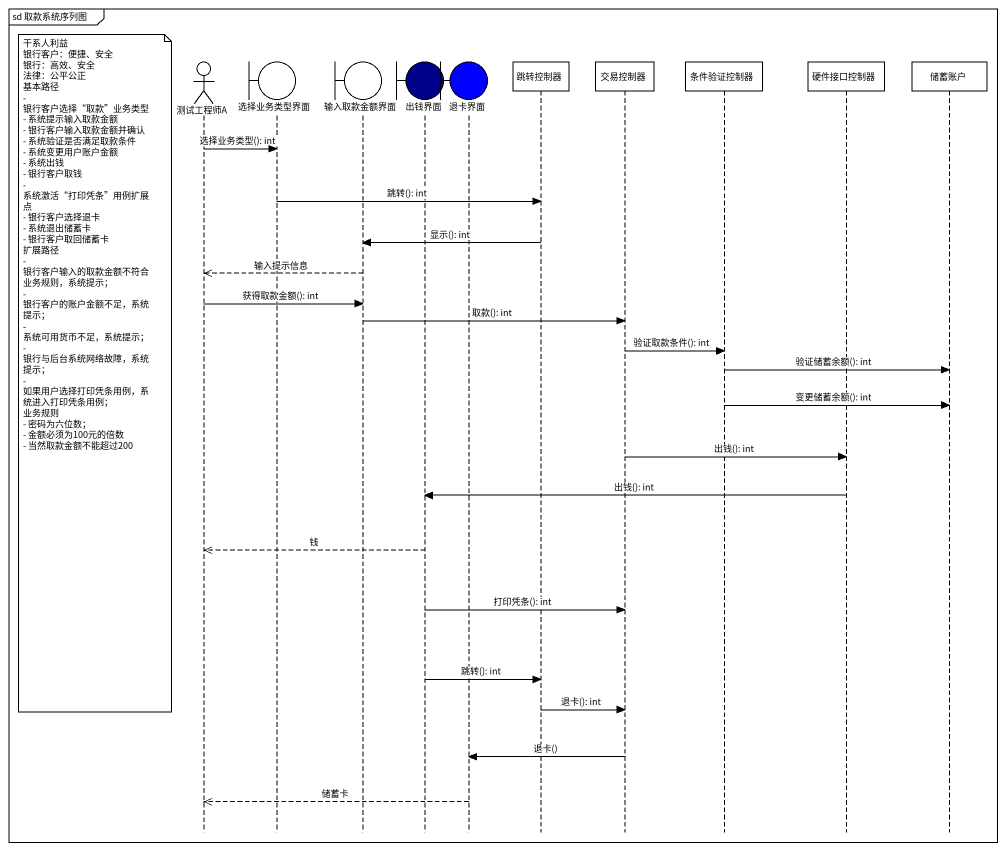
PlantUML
@startuml
mainframe sd 取款系统序列图
hide footbox
actor 测试工程师A
boundary 选择业务类型界面
boundary 输入取款金额界面
boundary 出钱界面 #00008B
boundary 退卡界面 #0000FF
participant 跳转控制器
participant 交易控制器
participant 条件验证控制器
participant 硬件接口控制器
participant 储蓄账户

测试工程师A -> 选择业务类型界面 : 选择业务类型(): int
选择业务类型界面 -> 跳转控制器 : 跳转(): int
跳转控制器 -> 输入取款金额界面 : 显示(): int
输入取款金额界面 -->> 测试工程师A : 输入提示信息
测试工程师A -> 输入取款金额界面 : 获得取款金额(): int
输入取款金额界面 -> 交易控制器 : 取款(): int
交易控制器 -> 条件验证控制器 : 验证取款条件(): int
条件验证控制器 -> 储蓄账户 : 验证储蓄余额(): int
note left of 测试工程师A
  干系人利益
  银行客户：便捷、安全
  银行：高效、安全
  法律：公平公正
  基本路径
  - 银行客户选择“取款”业务类型
  - 系统提示输入取款金额
  - 银行客户输入取款金额并确认
  - 系统验证是否满足取款条件
  - 系统变更用户账户金额
  - 系统出钱
  - 银行客户取钱
  - 系统激活“打印凭条”用例扩展点
  - 银行客户选择退卡
  - 系统退出储蓄卡
  - 银行客户取回储蓄卡
  扩展路径
  - 银行客户输入的取款金额不符合业务规则，系统提示；
  - 银行客户的账户金额不足，系统提示；
  - 系统可用货币不足，系统提示；
  - 银行与后台系统网络故障，系统提示；
  - 如果用户选择打印凭条用例，系统进入打印凭条用例；
  业务规则
  - 密码为六位数；
  - 金额必须为100元的倍数
  - 当然取款金额不能超过200
end note
条件验证控制器 -> 储蓄账户 : 变更储蓄余额(): int
交易控制器 -> 硬件接口控制器 : 出钱(): int
硬件接口控制器 -> 出钱界面 : 出钱(): int
出钱界面 -->> 测试工程师A : 钱
出钱界面 -> 交易控制器 : 打印凭条(): int
出钱界面 -> 跳转控制器 : 跳转(): int
跳转控制器 -> 交易控制器 : 退卡(): int
交易控制器 -> 退卡界面 : 退卡()
退卡界面 -->> 测试工程师A : 储蓄卡
@enduml
